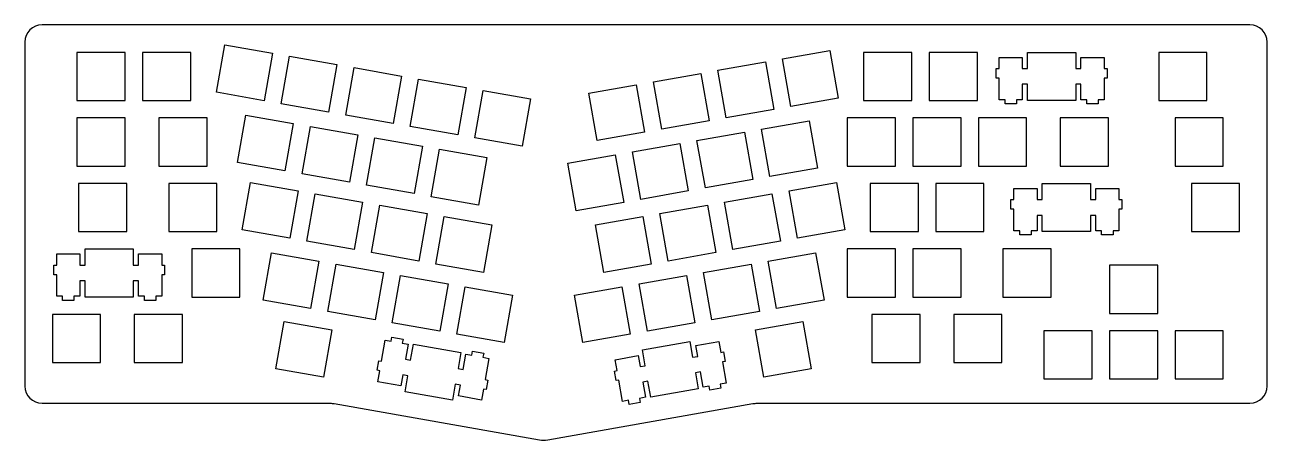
# Model space of a CAD drawing. Header units: millimetres. Extents: x -3 to 358, y -6 to 115.
import ezdxf

# ---------------------------------------------------------------- set-up
doc = ezdxf.new("R2010")
doc.units = ezdxf.units.MM
doc.layers.get('0').update_dxf_attribs({"linetype": 'CONTINUOUS'})

msp = doc.modelspace()

# ---------------------------------------------------------------- linework, layer by layer
msp.add_lwpolyline([(352.994, 115.024), (2.00091, 115.024, 0.414213562), (-2.99909, 110.024), (-2.99909, 10, 0.414213562), (2.00091, 5), (85.68215, 5, -0.043682562), (86.89829, 4.89355), (146.516, -5.62397, 0.087528721), (148.94817, -5.62398), (208.57082, 4.89357, -0.043679153), (209.78685, 5), (352.994, 5, 0.414213562), (357.994, 10), (357.994, 110.024, 0.414213562)], format="xyb", close=True)
for points in [[(52.7142, 95.4017), (55.1448, 109.19), (68.9335, 106.759), (66.5014, 92.9707)], [(12.1447, 107.024), (12.1447, 93.0243), (26.1441, 93.0243), (26.1441, 107.024)], [(31.1947, 107.024), (31.1947, 93.0243), (45.194, 93.0243), (45.194, 107.024)], [(87.6928, 103.451), (85.2622, 89.6634), (71.476, 92.0944), (73.9069, 105.882)], [(230.937, 107.535), (233.368, 93.7479), (219.581, 91.3172), (217.15, 105.104)], [(240.745, 93.0243), (254.744, 93.0243), (254.744, 107.024), (240.745, 107.024)], [(273.794, 107.024), (259.795, 107.024), (259.795, 93.0243), (273.794, 93.0243)], [(280.095, 99.5232), (279.269, 99.5232), (279.269, 102.324), (280.095, 102.324), (280.095, 105.554), (286.844, 105.554), (286.844, 102.324), (288.37, 102.324), (288.37, 107.024), (302.369, 107.024), (302.369, 102.324), (303.893, 102.324), (303.893, 105.554), (310.643, 105.554), (310.643, 102.324), (311.47, 102.324), (311.47, 99.5232), (310.643, 99.5232), (310.643, 93.2533), (308.919, 93.2533), (308.919, 92.0542), (305.62, 92.0542), (305.62, 93.2533), (303.893, 93.2533), (303.893, 97.7251), (302.369, 97.7251), (302.369, 93.0243), (288.37, 93.0243), (288.37, 97.7251), (286.844, 97.7251), (286.844, 93.2533), (285.119, 93.2533), (285.119, 92.0542), (281.818, 92.0542), (281.818, 93.2533), (280.095, 93.2533)], [(340.469, 93.0243), (340.469, 107.024), (326.47, 107.024), (326.47, 93.0243)], [(90.2353, 88.7857), (92.6663, 102.574), (106.455, 100.143), (104.024, 86.3547)], [(214.607, 90.4392), (200.82, 88.0085), (198.389, 101.797), (212.176, 104.228)], [(125.214, 96.8347), (122.783, 83.0474), (108.996, 85.4784), (111.428, 99.2657)], [(174.655, 97.6119), (177.086, 83.8232), (163.299, 81.3925), (160.868, 95.1812)], [(179.629, 98.4885), (193.416, 100.919), (195.847, 87.1319), (182.059, 84.7012)], [(127.758, 82.1697), (130.189, 95.9584), (143.976, 93.5274), (141.544, 79.7387)], [(12.1447, 73.9743), (26.1441, 73.9743), (26.1441, 87.974), (12.1447, 87.974)], [(49.9565, 87.974), (35.9572, 87.974), (35.9572, 73.9743), (49.9565, 73.9743)], [(75.0051, 86.3438), (72.5745, 72.5565), (58.7872, 74.9886), (61.2179, 88.7748)], [(211.077, 84.6899), (224.864, 87.1209), (227.295, 73.3337), (213.509, 70.9027)], [(235.982, 87.974), (235.982, 73.9743), (249.982, 73.9743), (249.982, 87.974)], [(255.032, 73.9743), (269.032, 73.9743), (269.032, 87.974), (255.032, 87.974)], [(274.082, 87.974), (274.082, 73.9743), (288.082, 73.9743), (288.082, 87.974)], [(297.895, 73.9743), (311.894, 73.9743), (311.894, 87.974), (297.895, 87.974)], [(331.232, 87.974), (331.232, 73.9743), (345.232, 73.9743), (345.232, 87.974)], [(91.3349, 69.2492), (77.5476, 71.6802), (79.9786, 85.4675), (93.7659, 83.0365)], [(194.747, 67.5954), (192.316, 81.3816), (206.105, 83.8122), (208.536, 70.0264)], [(98.7393, 82.1588), (112.527, 79.7278), (110.096, 65.9405), (96.3083, 68.3715)], [(187.343, 80.5049), (189.775, 66.7177), (175.988, 64.2867), (173.557, 78.0743)], [(131.287, 76.4205), (128.856, 62.6332), (115.069, 65.0642), (117.5, 78.8515)], [(157.226, 60.9783), (154.795, 74.7656), (168.582, 77.1962), (171.013, 63.4104)], [(26.6209, 68.924), (12.6201, 68.924), (12.6201, 54.9243), (26.6209, 54.9243)], [(38.8137, 54.9243), (52.8147, 54.9243), (52.8147, 68.924), (38.8137, 68.924)], [(73.9567, 52.9689), (60.1694, 55.3999), (62.6001, 69.1871), (76.3873, 66.7561)], [(232.862, 69.1871), (235.293, 55.3999), (221.506, 52.9689), (219.075, 66.7561)], [(242.649, 68.924), (242.649, 54.9243), (256.65, 54.9243), (256.65, 68.924)], [(275.7, 68.924), (261.699, 68.924), (261.699, 54.9243), (275.7, 54.9243)], [(291.13, 64.2235), (292.655, 64.2235), (292.655, 68.924), (306.655, 68.924), (306.655, 64.2235), (308.18, 64.2235), (308.18, 67.4536), (314.93, 67.4536), (314.93, 64.2235), (315.756, 64.2235), (315.756, 61.4232), (314.93, 61.4232), (314.93, 55.1533), (313.206, 55.1533), (313.206, 53.9542), (309.906, 53.9542), (309.906, 55.1533), (308.18, 55.1533), (308.18, 59.6237), (306.655, 59.6237), (306.655, 54.9243), (292.655, 54.9243), (292.655, 59.6237), (291.13, 59.6237), (291.13, 55.1533), (289.406, 55.1533), (289.406, 53.9542), (286.106, 53.9542), (286.106, 55.1533), (284.38, 55.1533), (284.38, 61.4232), (283.556, 61.4232), (283.556, 64.2235), (284.38, 64.2235), (284.38, 67.4536), (291.13, 67.4536)], [(335.995, 68.924), (335.995, 54.9243), (349.994, 54.9243), (349.994, 68.924)], [(92.7171, 49.6605), (78.9298, 52.0912), (81.3608, 65.8784), (95.148, 63.4478)], [(202.747, 49.6605), (200.314, 63.4478), (214.103, 65.8784), (216.534, 52.0912)], [(111.478, 46.3532), (97.6905, 48.7839), (100.122, 62.5711), (113.909, 60.1405)], [(181.555, 60.1405), (195.341, 62.5711), (197.772, 48.7839), (183.986, 46.3532)], [(132.669, 56.8318), (130.238, 43.0445), (116.451, 45.4752), (118.882, 59.2624)], [(162.793, 56.8318), (176.582, 59.2624), (179.013, 45.4752), (165.224, 43.0445)], [(14.5259, 45.1735), (14.5259, 49.874), (28.5254, 49.874), (28.5254, 45.1735), (30.0509, 45.1735), (30.0509, 48.4036), (36.8004, 48.4036), (36.8004, 45.1735), (37.6259, 45.1735), (37.6259, 42.3732), (36.8004, 42.3732), (36.8004, 36.1033), (35.0752, 36.1033), (35.0752, 34.9043), (31.7748, 34.9043), (31.7748, 36.1033), (30.0509, 36.1033), (30.0509, 40.5737), (28.5254, 40.5737), (28.5254, 35.8743), (14.5259, 35.8743), (14.5259, 40.5737), (13.0004, 40.5737), (13.0004, 36.1033), (11.2751, 36.1033), (11.2751, 34.9043), (7.97609, 34.9043), (7.97609, 36.1033), (6.2508, 36.1033), (6.2508, 42.3732), (5.42533, 42.3732), (5.42533, 45.1735), (6.2508, 45.1735), (6.2508, 48.4036), (13.0004, 48.4036), (13.0004, 45.1735)], [(45.4822, 35.8743), (59.4815, 35.8743), (59.4815, 49.874), (45.4822, 49.874)], [(66.2411, 34.9856), (68.6731, 48.7729), (82.459, 46.3419), (80.0283, 32.5548)], [(226.791, 48.7729), (229.222, 34.9856), (215.434, 32.5548), (213.003, 46.3419)], [(249.982, 49.874), (235.982, 49.874), (235.982, 35.8743), (249.982, 35.8743)], [(255.032, 35.8743), (269.032, 35.8743), (269.032, 49.874), (255.032, 49.874)], [(295.225, 49.874), (281.226, 49.874), (281.226, 35.8743), (295.225, 35.8743)], [(85.0015, 31.6784), (87.4339, 45.4642), (101.221, 43.0332), (98.7887, 29.2475)], [(210.461, 31.6784), (196.674, 29.2475), (194.243, 43.0332), (208.03, 45.4642)], [(326.182, 45.1115), (312.182, 45.1115), (312.182, 31.112), (326.182, 31.112)], [(106.193, 42.1569), (119.98, 39.726), (117.549, 25.9388), (103.762, 28.3697)], [(177.913, 25.9388), (175.482, 39.726), (189.27, 42.1569), (191.7, 28.3697)], [(122.524, 25.0624), (124.955, 38.8482), (138.741, 36.4173), (136.31, 22.6315)], [(159.153, 22.6315), (156.722, 36.4173), (170.509, 38.8482), (172.94, 25.0624)], [(19.0004, 30.824), (5.00091, 30.824), (5.00091, 16.8245), (19.0004, 16.8245)], [(28.812, 30.824), (28.812, 16.8245), (42.8128, 16.8245), (42.8128, 30.824)], [(243.126, 16.8245), (257.125, 16.8245), (257.125, 30.824), (243.126, 30.824)], [(266.937, 30.824), (266.937, 16.8245), (280.938, 16.8245), (280.938, 30.824)], [(83.7558, 12.5525), (69.9685, 14.9848), (72.3995, 28.7721), (86.1882, 26.3412)], [(225.494, 14.9848), (211.708, 12.5525), (209.276, 26.3412), (223.063, 28.7721)], [(307.132, 12.062), (307.132, 26.0615), (293.132, 26.0615), (293.132, 12.062)], [(326.182, 26.0615), (312.182, 26.0615), (312.182, 12.062), (326.182, 12.062)], [(331.232, 26.0615), (331.232, 12.062), (345.232, 12.062), (345.232, 26.0615)], [(103.43, 23.067), (103.638, 24.248), (106.889, 23.6747), (106.681, 22.4937), (108.38, 22.1933), (107.603, 17.7919), (109.105, 17.5273), (109.921, 22.1561), (123.708, 19.7253), (122.892, 15.0964), (124.394, 14.8305), (125.17, 19.2333), (126.869, 18.9343), (127.077, 20.1152), (130.328, 19.5433), (130.119, 18.361), (131.818, 18.0606), (130.729, 11.887), (131.542, 11.7423), (131.056, 8.9862), (130.242, 9.1295), (129.682, 5.94762), (123.034, 7.12033), (123.595, 10.3008), (122.093, 10.5668), (121.277, 5.93658), (107.49, 8.36884), (108.306, 12.9963), (106.805, 13.2623), (106.244, 10.0803), (99.5948, 11.253), (100.156, 14.4336), (99.344, 14.5769), (99.8305, 17.3343), (100.642, 17.1924), (101.731, 23.366)], [(172.594, 4.67155), (172.386, 5.85392), (170.687, 5.5535), (169.598, 11.7285), (168.785, 11.5852), (168.3, 14.3426), (169.111, 14.4859), (168.551, 17.6664), (175.198, 18.8391), (175.759, 15.6573), (177.261, 15.9232), (176.444, 20.5521), (190.233, 22.9829), (191.049, 18.3541), (192.551, 18.6187), (191.99, 21.7992), (198.636, 22.9719), (199.197, 19.7914), (200.01, 19.9333), (200.496, 17.1772), (199.683, 17.0339), (200.772, 10.859), (199.074, 10.5585), (199.282, 9.37754), (196.033, 8.80565), (195.825, 9.98527), (194.125, 9.68622), (193.35, 14.0891), (191.848, 13.8245), (192.664, 9.19565), (178.876, 6.76342), (178.06, 11.3923), (176.558, 11.1277), (177.334, 6.7262), (175.635, 6.42719), (175.843, 5.24482)]]:
    msp.add_lwpolyline(points, close=True)

doc.saveas('drawing.dxf')
